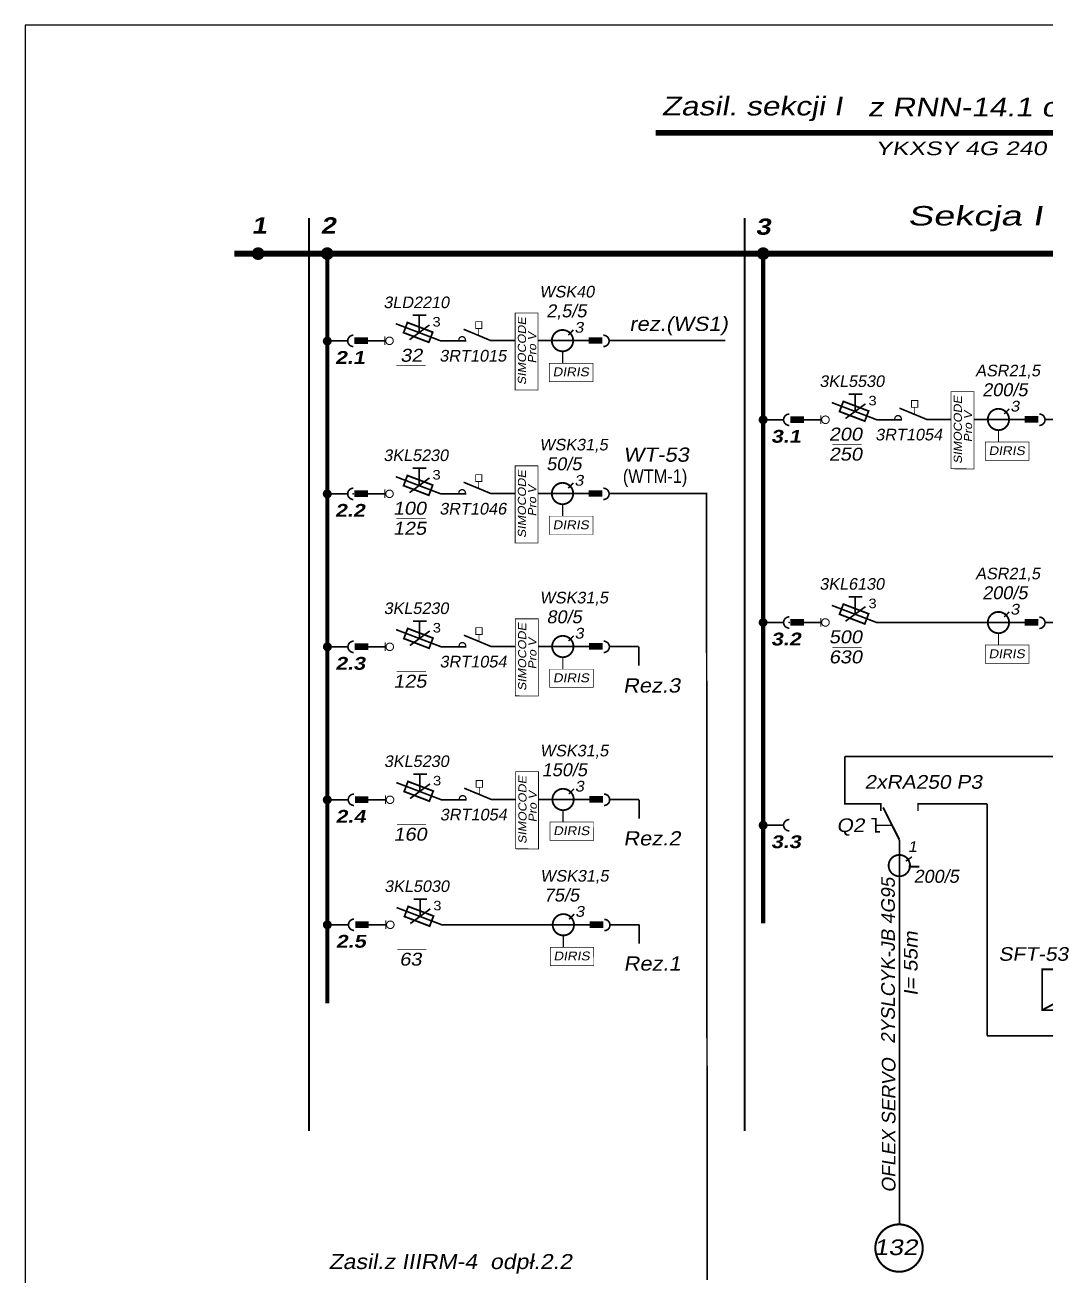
# Model space of a CAD drawing. Header units: millimetres. Extents: x -26 to 496, y 0 to 755.
# Drawn here: x 0 to 149.8, y 144.2 to 327.8 of the extents above; entities that cross this region are included whole.
import ezdxf
from ezdxf.enums import TextEntityAlignment as Align

# ---------------------------------------------------------------- set-up
doc = ezdxf.new("R2010")
doc.units = ezdxf.units.MM
doc.linetypes.add('DASHED2', pattern=[9.525, 6.35, -3.175])
doc.linetypes.add('HIDDEN2', pattern=[4.7625, 3.175, -1.5875])
for name, color, linetype in [('KRESKOWA2', 7, 'DASHED2'), ('NAPĘD', 2, 'HIDDEN2'), ('SYMBOL', 1, 'Continuous')]:
    doc.layers.add(name, color=color, linetype=linetype)
doc.styles.add('bezp', font='arial.ttf', dxfattribs={"width": 1.3, "oblique": 10, "height": 3.2})
doc.styles.add('styl1', font='arial.ttf', dxfattribs={"width": 0.8, "oblique": 10, "height": 2.8})
doc.styles.add('styl2', font='arialbd.ttf', dxfattribs={"width": 0.8, "oblique": 10, "height": 2.8})

msp = doc.modelspace()

# ---------------------------------------------------------------- linework, layer by layer
at = {"color": 7}
for p, q in [((448.23, 327.8), (0, 327.8)), ((0, 327.8), (0, 0))]:
    msp.add_line(p, q, dxfattribs=at)
msp.add_line((108.29, 195.99), (108.29, 267.45))
at = {"const_width": 0.85}
msp.add_lwpolyline([(92.5, 311.98), (175.6, 311.99)], dxfattribs=at)
for points, const_width in [([(33.67, 294.25, 1), (34.73, 294.25, 1)], 0.8), ([(43.81, 294.25, 1), (44.87, 294.25, 1)], 0.8), ([(107.77, 294.25, 1), (108.82, 294.25, 1)], 0.8), ([(43.96, 281.42, 1), (44.72, 281.42, 1)], 0.55), ([(107.91, 269.87, 1), (108.67, 269.87, 1)], 0.55), ([(43.96, 258.99, 1), (44.72, 258.99, 1)], 0.55), ([(107.91, 240.12, 1), (108.67, 240.12, 1)], 0.55), ([(43.98, 236.55, 1), (44.74, 236.55, 1)], 0.55), ([(43.96, 214.1, 1), (44.72, 214.1, 1)], 0.55), ([(107.91, 210.36, 1), (108.67, 210.36, 1)], 0.55), ([(43.97, 195.76, 1), (44.73, 195.76, 1)], 0.55), ([(124.75, 148.31, 1), (131.7, 148.31, 1)], 0.3)]:
    msp.add_lwpolyline(points, format="xyb", close=True, dxfattribs=dict(const_width=const_width))
at = {"color": 7}
for points, const_width in [([(44.34, 294.25), (44.34, 184.22)], 0.6), ([(108.29, 294.25), (108.29, 195.99)], 0.6), ([(56.41, 281.62), (59.34, 283.78)], 0.241), ([(47.34, 281.44), (44.3, 281.44)], 0.241), ([(48.33, 281.46), (50.31, 281.46)], 0.963), ([(52.8, 281.44), (49.53, 281.44)], 0.241), ([(64.72, 281.44), (60.95, 281.44)], 0.241), ([(71.9, 281.48), (68.33, 281.48)], 0.241), ([(84.53, 281.48), (75.25, 281.48)], 0.241), ([(84.7, 281.5), (82.71, 281.5)], 0.963), ([(102.76, 281.48), (85.7, 281.48)], 0.241), ([(58.77, 277.8), (54.48, 277.8)], 0.13), ([(120.37, 270.05), (123.3, 272.21)], 0.241), ([(111.29, 269.87), (108.29, 269.87)], 0.241), ([(112.28, 269.89), (114.27, 269.89)], 0.963), ([(116.75, 269.87), (113.48, 269.87)], 0.241), ([(128.67, 269.87), (124.91, 269.87)], 0.241), ([(135.85, 269.91), (132.29, 269.91)], 0.241), ([(148.49, 269.91), (139.21, 269.91)], 0.241), ([(148.65, 269.93), (146.66, 269.93)], 0.963), ([(164.38, 269.91), (149.56, 269.91)], 0.241), ([(122.73, 266.22), (118.44, 266.22)], 0.13), ([(56.41, 259.18), (59.34, 261.33)], 0.241), ([(47.34, 258.99), (44.34, 258.99)], 0.241), ([(48.33, 259.01), (50.31, 259.01)], 0.963), ([(52.8, 258.99), (49.53, 258.99)], 0.241), ([(64.72, 258.99), (60.95, 258.99)], 0.241), ([(71.9, 259.04), (68.33, 259.04)], 0.241), ([(84.53, 259.04), (75.25, 259.04)], 0.241), ([(84.7, 259.05), (82.71, 259.05)], 0.963), ([(99.98, 259.04), (85.6, 259.04)], 0.241), ([(100.08, 143.65), (99.98, 259.16)], 0.241), ([(58.77, 255.35), (54.48, 255.35)], 0.13), ([(120.37, 240.3), (123.3, 242.45)], 0.241), ([(112.28, 240.14), (114.27, 240.14)], 0.963), ([(148.65, 240.13), (146.66, 240.13)], 0.963), ([(56.45, 236.73), (59.38, 238.88)], 0.241), ([(111.29, 240.12), (108.29, 240.12)], 0.241), ([(116.75, 240.11), (113.48, 240.11)], 0.241), ([(132.51, 240.11), (124.91, 240.11)], 0.241), ([(139.38, 240.11), (132.29, 240.11)], 0.241), ([(148.49, 240.11), (139.21, 240.11)], 0.241), ([(154.92, 240.11), (149.56, 240.11)], 0.241), ([(48.37, 236.57), (50.35, 236.57)], 0.963), ([(84.74, 236.61), (82.75, 236.61)], 0.963), ([(47.38, 236.55), (44.38, 236.55)], 0.241), ([(52.84, 236.55), (49.57, 236.55)], 0.241), ([(64.76, 236.55), (60.99, 236.55)], 0.241), ([(71.94, 236.59), (68.37, 236.59)], 0.241), ([(84.57, 236.59), (75.29, 236.59)], 0.241), ([(90.04, 236.59), (85.64, 236.59)], 0.241), ([(90.04, 233.79), (90.04, 236.59)], 0.241), ([(122.73, 236.47), (118.44, 236.47)], 0.13), ([(58.81, 232.9), (54.52, 232.9)], 0.13), ([(120.28, 213.39), (120.28, 220.47)], 0.241), ([(120.28, 220.47), (164.26, 220.47)], 0.241), ([(56.49, 214.28), (59.42, 216.44)], 0.241), ([(47.42, 214.1), (44.42, 214.1)], 0.241), ([(48.41, 214.12), (50.39, 214.12)], 0.963), ([(52.88, 214.1), (49.61, 214.1)], 0.241), ([(64.8, 214.1), (61.03, 214.1)], 0.241), ([(71.98, 214.14), (68.41, 214.14)], 0.241), ([(84.61, 214.14), (75.33, 214.14)], 0.241), ([(84.78, 214.16), (82.79, 214.16)], 0.963), ([(90.08, 214.14), (85.68, 214.14)], 0.241), ([(90.08, 211.34), (90.08, 214.14)], 0.241), ([(120.28, 213.52), (125.62, 213.52)], 0.241), ([(125.55, 212.46), (125.55, 213.63)], 0.219), ([(128.28, 208.22), (125.89, 212.98)], 0.294), ([(131, 213.52), (141.14, 213.52)], 0.241), ([(131, 212.46), (131, 213.63)], 0.219), ([(141.14, 179.47), (141.14, 213.52)], 0.241), ([(58.85, 210.45), (54.56, 210.45)], 0.13), ([(111.29, 210.36), (108.29, 210.36)], 0.241), ([(128.28, 151.79), (128.28, 208.22)], 0.241), ([(56.53, 195.94), (59.46, 198.1)], 0.241), ([(47.46, 195.76), (44.46, 195.76)], 0.241), ([(48.45, 195.78), (50.43, 195.78)], 0.963), ([(52.92, 195.76), (49.65, 195.76)], 0.241), ([(64.84, 195.76), (61.07, 195.76)], 0.241), ([(77.33, 195.76), (64.75, 195.76)], 0.241), ([(84.65, 195.76), (75.37, 195.76)], 0.241), ([(84.82, 195.78), (82.83, 195.78)], 0.963), ([(90.12, 195.76), (85.72, 195.76)], 0.241), ([(90.12, 192.96), (90.12, 195.76)], 0.241), ([(58.89, 192.11), (54.6, 192.11)], 0.13), ([(149.22, 183.23), (160.4, 189.23)], 0.276), ([(141.14, 179.47), (154.92, 179.47)], 0.241)]:
    msp.add_lwpolyline(points, dxfattribs=dict(at, const_width=const_width))
for points, const_width in [([(67.02, 284.26), (66.11, 284.26), (66.11, 283.26), (67.02, 283.26)], 0.129), ([(130.98, 272.69), (130.06, 272.69), (130.06, 271.69), (130.98, 271.69)], 0.129), ([(67.02, 261.81), (66.11, 261.81), (66.11, 260.81), (67.02, 260.81)], 0.129), ([(67.06, 239.36), (66.15, 239.36), (66.15, 238.37), (67.06, 238.37)], 0.129), ([(67.1, 216.92), (66.19, 216.92), (66.19, 215.92), (67.1, 215.92)], 0.129), ([(160.4, 189.23), (160.4, 183.23), (149.22, 183.23), (149.22, 189.23)], 0.276)]:
    msp.add_lwpolyline(points, close=True, dxfattribs=dict(at, const_width=const_width))
at = {"color": 7, "const_width": 0.241}
for points in [[(48.16, 282.27, 0.414214), (47.34, 281.44, 0.414214), (48.16, 280.62, 1)], [(84.86, 280.62, 0.414214), (85.69, 281.44, 0.414214), (84.86, 282.27, 1)], [(112.12, 270.7, 0.414214), (111.29, 269.87, 0.414214), (112.12, 269.04, 1)], [(148.82, 269.04, 0.414214), (149.64, 269.87, 0.414214), (148.82, 270.7, 1)], [(48.16, 259.82, 0.414214), (47.34, 258.99, 0.414214), (48.16, 258.17, 1)], [(84.86, 258.17, 0.414214), (85.69, 258.99, 0.414214), (84.86, 259.82, 1)], [(112.12, 240.94, 0.414214), (111.29, 240.12, 0.414214), (112.12, 239.29, 1)], [(148.82, 239.25, 0.414214), (149.64, 240.07, 0.414214), (148.82, 240.9, 1)], [(48.2, 237.37, 0.414214), (47.38, 236.55, 0.414214), (48.2, 235.72, 1)], [(84.9, 235.72, 0.414214), (85.73, 236.55, 0.414214), (84.9, 237.37, 1)], [(48.24, 214.93, 0.414214), (47.42, 214.1, 0.414214), (48.24, 213.27, 1)], [(84.94, 213.27, 0.414214), (85.77, 214.1, 0.414214), (84.94, 214.93, 1)], [(112.12, 211.19, 0.414214), (111.29, 210.36, 0.414214), (112.12, 209.54, 1)], [(48.28, 196.59, 0.414214), (47.46, 195.76, 0.414214), (48.28, 194.93, 1)], [(84.98, 194.89, 0.414214), (85.81, 195.72, 0.414214), (84.98, 196.54, 1)]]:
    msp.add_lwpolyline(points, format="xyb", dxfattribs=at)
for p in [(48.16, 258.99), (112.12, 240.12)]:
    msp.add_point(p)
at = {"layer": 'KRESKOWA2', "color": 5, "const_width": 0.299}
for points in [[(41.64, 299.46), (41.64, 165.5)], [(105.59, 299.46), (105.59, 165.5)]]:
    msp.add_lwpolyline(points, dxfattribs=at)
at = {"layer": 'NAPĘD', "color": 0, "linetype": 'Continuous', "const_width": 0.85}
msp.add_lwpolyline([(30.69, 294.25), (211.26, 294.25)], dxfattribs=at)
at = {"layer": 'NAPĘD', "color": 7, "linetype": 'Continuous', "ltscale": 0.35, "const_width": 0.241}
for points in [[(57.84, 285.2), (57.84, 282.67)], [(121.8, 273.63), (121.8, 271.1)], [(57.84, 262.75), (57.84, 260.22)], [(121.8, 243.88), (121.8, 241.35)], [(57.88, 240.31), (57.88, 237.78)], [(57.92, 217.86), (57.92, 215.33)], [(57.96, 199.52), (57.96, 196.99)]]:
    msp.add_lwpolyline(points, dxfattribs=at)
at = {"layer": 'NAPĘD', "color": 0, "linetype": 'ByBlock'}
for points, const_width in [([(77.29, 281.48, 1), (80.42, 281.48, 1)], 0.27), ([(52.92, 281.45, 1), (54.02, 281.45, 1)], 0.15), ([(116.87, 269.87, 1), (117.98, 269.87, 1)], 0.15), ([(141.25, 269.91, 1), (144.37, 269.91, 1)], 0.27), ([(77.29, 259.04, 1), (80.42, 259.04, 1)], 0.27), ([(52.92, 259, 1), (54.02, 259, 1)], 0.15), ([(116.87, 240.12, 1), (117.98, 240.12, 1)], 0.15), ([(141.25, 240.11, 1), (144.37, 240.11, 1)], 0.27), ([(52.96, 236.55, 1), (54.06, 236.55, 1)], 0.15), ([(77.33, 236.59, 1), (80.46, 236.59, 1)], 0.27), ([(77.37, 214.14, 1), (80.5, 214.14, 1)], 0.27), ([(53, 214.1, 1), (54.1, 214.1, 1)], 0.15), ([(126.7, 204.44, 1), (129.83, 204.44, 1)], 0.27), ([(77.41, 195.76, 1), (80.54, 195.76, 1)], 0.27), ([(53.04, 195.76, 1), (54.14, 195.76, 1)], 0.15)]:
    msp.add_lwpolyline(points, format="xyb", close=True, dxfattribs=dict(at, const_width=const_width))
at = {"layer": 'NAPĘD', "color": 7, "ltscale": 0.35, "const_width": 0.219}
msp.add_lwpolyline([(124.81, 210.36), (127.11, 210.36)], dxfattribs=at)
at = {"layer": 'SYMBOL', "color": 7}
for points, const_width in [([(58.87, 285.22), (56.88, 285.22)], 0.261), ([(61.01, 281.44), (54.4, 283.96)], 0.241), ([(68.37, 281.47), (64.35, 283.15)], 0.241), ([(66.57, 283.29), (66.57, 282.33)], 0.109), ([(79.69, 282.28), (80.46, 283.06)], 0.218), ([(52.8, 280.84), (52.8, 282.1)], 0.16), ([(78.86, 279.92), (78.86, 278.15)], 0.18), ([(122.82, 273.64), (120.84, 273.64)], 0.261), ([(124.96, 269.87), (118.36, 272.39)], 0.241), ([(130.52, 271.72), (130.52, 270.76)], 0.109), ([(116.75, 269.27), (116.75, 270.53)], 0.16), ([(132.33, 269.9), (128.3, 271.57)], 0.241), ([(143.65, 270.71), (144.42, 271.48)], 0.218), ([(142.82, 268.35), (142.82, 266.57)], 0.18), ([(58.87, 262.77), (56.88, 262.77)], 0.261), ([(61.01, 258.99), (54.4, 261.51)], 0.241), ([(68.37, 259.03), (64.35, 260.7)], 0.241), ([(66.57, 260.84), (66.57, 259.88)], 0.109), ([(79.69, 259.83), (80.46, 260.61)], 0.218), ([(52.8, 258.4), (52.8, 259.65)], 0.16), ([(78.86, 257.47), (78.86, 255.7)], 0.18), ([(124.96, 240.11), (118.36, 242.63)], 0.241), ([(122.82, 243.89), (120.84, 243.89)], 0.261), ([(116.75, 239.52), (116.75, 240.78)], 0.16), ([(143.65, 240.91), (144.42, 241.69)], 0.218), ([(61.05, 236.55), (54.44, 239.07)], 0.241), ([(58.91, 240.32), (56.92, 240.32)], 0.261), ([(52.84, 235.95), (52.84, 237.21)], 0.16), ([(68.41, 236.58), (64.39, 238.25)], 0.241), ([(66.61, 238.4), (66.61, 237.44)], 0.109), ([(79.73, 237.39), (80.5, 238.16)], 0.218), ([(142.82, 238.55), (142.82, 236.78)], 0.18), ([(78.9, 235.03), (78.9, 233.25)], 0.18), ([(61.09, 214.1), (54.48, 216.62)], 0.241), ([(58.95, 217.87), (56.96, 217.87)], 0.261), ([(52.88, 213.5), (52.88, 214.76)], 0.16), ([(68.45, 214.13), (64.43, 215.8)], 0.241), ([(66.65, 215.95), (66.65, 214.99)], 0.109), ([(79.77, 214.94), (80.54, 215.71)], 0.218), ([(78.94, 212.58), (78.94, 210.8)], 0.18), ([(124.92, 211.33), (124.16, 211.33)], 0.237), ([(124.8, 211.45), (124.8, 209.3)], 0.237), ([(124.68, 209.41), (125.44, 209.41)], 0.237), ([(129.22, 205.09), (130.11, 205.72)], 0.218), ([(129.63, 204.29), (131.19, 204.29)], 0.27), ([(61.13, 195.76), (54.52, 198.28)], 0.241), ([(58.99, 199.53), (57, 199.53)], 0.261), ([(52.92, 195.16), (52.92, 196.42)], 0.16), ([(79.81, 196.56), (80.58, 197.33)], 0.218), ([(78.98, 194.2), (78.98, 192.42)], 0.18)]:
    msp.add_lwpolyline(points, dxfattribs=dict(at, const_width=const_width))
for points, const_width in [([(71.9, 274.25), (71.9, 285.55), (75.25, 285.55), (75.25, 274.23)], 0.114), ([(76.94, 278.16), (83.32, 278.16), (83.33, 275.48), (76.94, 275.48)], 0.0915), ([(135.85, 262.68), (135.85, 273.98), (139.21, 273.98), (139.21, 262.65)], 0.114), ([(140.89, 266.59), (147.28, 266.59), (147.28, 263.91), (140.89, 263.91)], 0.0915), ([(71.9, 251.8), (71.9, 263.11), (75.25, 263.1), (75.25, 251.78)], 0.114), ([(76.94, 255.72), (83.32, 255.72), (83.33, 253.03), (76.94, 253.03)], 0.0915), ([(71.94, 229.35), (71.94, 240.66), (75.29, 240.66), (75.29, 229.33)], 0.114), ([(140.89, 236.8), (147.28, 236.8), (147.28, 234.11), (140.89, 234.11)], 0.0915), ([(76.98, 233.27), (83.36, 233.27), (83.37, 230.59), (76.98, 230.59)], 0.0915), ([(71.98, 206.91), (71.98, 218.21), (75.33, 218.21), (75.33, 206.88)], 0.114), ([(77.02, 210.82), (83.4, 210.82), (83.41, 208.14), (77.02, 208.14)], 0.0915), ([(77.06, 192.44), (83.44, 192.44), (83.45, 189.76), (77.06, 189.76)], 0.0915)]:
    msp.add_lwpolyline(points, close=True, dxfattribs=dict(at, const_width=const_width))
at = {"layer": 'SYMBOL', "color": 7, "linetype": 'DASHED2', "const_width": 0.265}
for points in [[(56.1, 284.14), (55.54, 282.65), (59.24, 281.24), (59.81, 282.72)], [(120.06, 272.56), (119.49, 271.08), (123.2, 269.67), (123.76, 271.15)], [(56.1, 261.69), (55.54, 260.2), (59.24, 258.79), (59.81, 260.28)], [(120.06, 242.81), (119.49, 241.33), (123.2, 239.91), (123.76, 241.4)], [(56.14, 239.24), (55.58, 237.76), (59.28, 236.34), (59.85, 237.83)], [(56.18, 216.79), (55.62, 215.31), (59.32, 213.9), (59.89, 215.38)], [(56.22, 198.45), (55.66, 196.97), (59.36, 195.56), (59.93, 197.04)]]:
    msp.add_lwpolyline(points, close=True, dxfattribs=at)
at = {"layer": 'SYMBOL', "color": 7, "const_width": 0.191}
for points in [[(64.61, 281.58, 1), (63.64, 281.58)], [(128.56, 270, 1), (127.6, 270)], [(64.61, 259.13, 1), (63.64, 259.13)], [(64.65, 236.68, 1), (63.68, 236.68)], [(64.69, 214.23, 1), (63.72, 214.23)]]:
    msp.add_lwpolyline(points, format="xyb", dxfattribs=at)

# ---------------------------------------------------------------- texts
at = {"color": 7, "oblique": 10}
for s, height, style, width, p in [('Zasil. sekcji I', 2.7651, 'bezp', 1.2, (93.39, 314.53)), (' z RNN-14.1 odpł.3.1', 2.7651, 'bezp', 1.2, (122.33, 314.38)), (' YKXSY 4G 240  l=200m', 2.005, 'styl1', 1.3, (123.76, 308.7)), ('SFT-53', 2, 'styl1', 1.1, (142.81, 190.47)), ('132', 2.3, 'styl1', 1.2, (124.51, 147.28)), ('Zasil.z IIIRM-4  odpł.2.2 ', 2.2, 'styl1', 1.1, (44.54, 145.23))]:
    msp.add_text(s, height=height, dxfattribs=dict(at, style=style, width=width)).set_placement(p)
at = {"color": 7, "lineweight": 30, "width": 0.9}
msp.add_text('(WTM-1)', height=1.991, dxfattribs=at).set_placement((87.71, 260.6))
at = {"layer": 'SYMBOL', "color": 7, "oblique": 10}
for s, height, style, width, p in [('Sekcja I', 2.85, 'styl1', 1.4, (129.48, 298.38)), ('1', 2.38, 'styl2', 1.2, (33.24, 297.2)), ('2', 2.38, 'styl2', 1.2, (43.37, 297.2)), ('3', 2.38, 'styl2', 1.2, (107.16, 297.02)), ('3', 1.57, 'styl1', 1.1, (80.59, 282.65)), ('2.1', 1.881, 'styl2', 1.2, (45.48, 278.07)), ('32', 1.9, 'styl1', 1.1, (55.05, 278.38)), ('DIRIS ', 1.297, 'styl1', 1.1, (77.41, 276.25)), ('3', 1.57, 'styl1', 1.1, (144.54, 271.08)), ('3.1', 1.881, 'styl2', 1.2, (109.44, 266.5)), ('200', 1.9, 'styl1', 1.1, (117.93, 266.81)), ('250', 1.9, 'styl1', 1.1, (117.93, 263.87)), ('DIRIS ', 1.297, 'styl1', 1.1, (141.36, 264.68)), ('3', 1.57, 'styl1', 1.1, (80.59, 260.2)), ('2.2', 1.881, 'styl2', 1.2, (45.48, 255.63)), ('100', 1.9, 'styl1', 1.1, (53.98, 255.94)), ('125', 1.9, 'styl1', 1.1, (53.98, 252.99)), ('DIRIS ', 1.297, 'styl1', 1.1, (77.41, 253.8)), ('3', 1.57, 'styl1', 1.1, (144.54, 241.28)), ('3', 1.57, 'styl1', 1.1, (80.63, 237.76)), ('500', 1.9, 'styl1', 1.1, (117.93, 237.06)), ('3.2', 1.881, 'styl2', 1.2, (109.44, 236.75)), ('2.3', 1.881, 'styl2', 1.2, (45.52, 233.18)), ('630', 1.9, 'styl1', 1.1, (117.93, 234.12)), ('DIRIS ', 1.297, 'styl1', 1.1, (141.36, 234.88)), ('125', 1.9, 'styl1', 1.1, (54.02, 230.55)), ('DIRIS ', 1.297, 'styl1', 1.1, (77.45, 231.35)), ('3', 1.57, 'styl1', 1.1, (80.67, 215.31)), ('2xRA250 P3', 2, 'styl1', 1.1, (123.15, 215.72)), ('2.4', 1.881, 'styl2', 1.2, (45.56, 210.73)), ('Q2', 2, 'styl1', 1.1, (119.05, 209.37)), ('160', 1.9, 'styl1', 1.1, (54.06, 208.1)), ('DIRIS ', 1.297, 'styl1', 1.1, (77.49, 208.91)), ('3.3', 1.881, 'styl2', 1.2, (109.44, 207)), ('1', 1.57, 'styl1', 1.1, (129.52, 206.45)), ('3', 1.57, 'styl1', 1.1, (80.71, 196.93)), ('2.5', 1.881, 'styl2', 1.2, (45.6, 192.39)), ('63', 1.9, 'styl1', 1.1, (54.92, 189.76)), ('DIRIS ', 1.297, 'styl1', 1.1, (77.53, 190.53))]:
    msp.add_text(s, height=height, dxfattribs=dict(at, style=style, width=width)).set_placement(p)
at = {"layer": 'SYMBOL', "color": 7, "style": 'styl1', "oblique": 10}
for s, height, p in [('WSK40', 1.7, (75.46, 287.82)), ('3LD2210', 1.7, (52.58, 286.25)), ('2,5/5', 1.9, (76.47, 284.9)), ('3RT1015', 1.71, (60.78, 278.41)), ('ASR21,5', 1.7, (139.41, 276.24)), ('3KL5530', 1.7, (116.54, 274.68)), ('200/5', 1.9, (140.43, 273.32)), ('3RT1054', 1.71, (124.74, 266.84)), ('WSK31,5', 1.7, (75.46, 265.37)), ('3KL5230', 1.7, (52.58, 263.81)), ('50/5', 1.9, (76.47, 262.45)), ('3RT1046', 1.71, (60.78, 255.96)), ('ASR21,5', 1.7, (139.41, 246.45)), ('3KL6130', 1.7, (116.54, 244.93)), ('WSK31,5', 1.7, (75.5, 242.92)), ('200/5', 1.9, (140.43, 243.53)), ('3KL5230', 1.7, (52.62, 241.36)), ('80/5', 1.9, (76.51, 240)), ('3RT1054', 1.71, (60.82, 233.52)), ('WSK31,5', 1.7, (75.54, 220.47)), ('3KL5230', 1.7, (52.66, 218.91)), ('150/5', 1.9, (75.81, 217.55)), ('3RT1054', 1.71, (60.86, 211.07)), ('WSK31,5', 1.7, (75.58, 202.09)), ('200/5', 1.9, (130.36, 201.92)), ('3KL5030', 1.7, (52.7, 200.57)), ('75/5', 1.9, (76.13, 199.17))]:
    msp.add_text(s, height=height, dxfattribs=at).set_placement(p)
at = {"layer": 'SYMBOL', "color": 7, "style": 'styl1', "width": 1.1}
for p in [(59.78, 283.55), (123.74, 271.98), (59.78, 261.1), (123.74, 242.22), (59.82, 238.65), (59.86, 216.21), (59.9, 197.87)]:
    msp.add_text('3', height=1.4, dxfattribs=at).set_placement(p)
at = {"layer": 'SYMBOL', "color": 7, "style": 'styl1', "oblique": 10, "width": 1.1}
for s, p in [('SIMOCODE', (73.49, 274.97)), ('Pro V', (74.99, 278.14)), ('SIMOCODE', (137.44, 263.4)), ('Pro V', (138.94, 266.57)), ('SIMOCODE', (73.49, 252.52)), ('Pro V', (74.99, 255.69)), ('SIMOCODE', (73.53, 230.08)), ('Pro V', (75.03, 233.25)), ('SIMOCODE', (73.57, 207.63)), ('Pro V', (75.07, 210.8))]:
    msp.add_text(s, height=1.191, rotation=90, dxfattribs=at).set_placement(p)
for s, p in [('rez.(WS1)', (95.88, 283.69)), ('Rez.3', (91.93, 230.88)), ('Rez.2', (91.97, 208.44)), ('Rez.1', (92.01, 190.06))]:
    msp.add_text(s, height=2.09, dxfattribs=at).set_placement(p, align=Align.MIDDLE)
at = {"layer": 'SYMBOL', "color": 6, "style": 'styl1', "oblique": 10, "width": 1.1}
msp.add_text('WT-53', height=2.09, dxfattribs=at).set_placement((92.58, 264.75), align=Align.MIDDLE)
at = {"layer": 'SYMBOL', "color": 7, "style": 'styl1', "oblique": 10}
for s, p in [('2YSLCYK-JB 4G95', (126.61, 190.48)), ('OFLEX SERVO', (126.7, 166.31))]:
    msp.add_text(s, height=2, rotation=90, dxfattribs=at).set_placement(p, align=Align.MIDDLE)
at = {"layer": 'SYMBOL', "color": 7, "style": 'styl1', "oblique": 10, "width": 1.1}
msp.add_text('I= 55m', height=2, rotation=90, dxfattribs=at).set_placement((129.96, 190.04), align=Align.MIDDLE)

doc.saveas('drawing.dxf')
